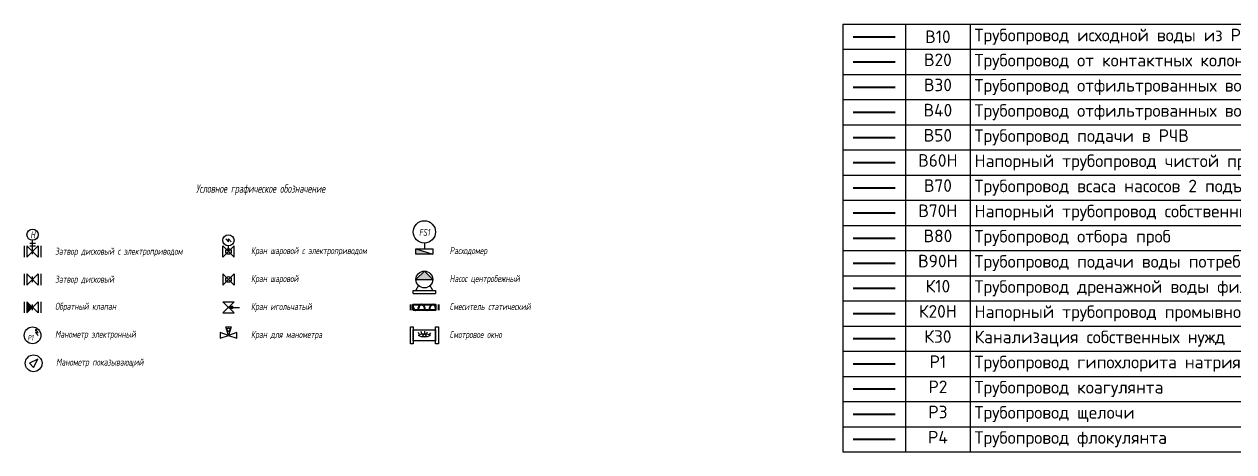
# Model space of a CAD drawing. Header units: millimetres. Extents: x 302652 to 383268, y -10429 to 47971.
# Drawn here: x 312274 to 355499, y -10429 to 4871 of the extents above; entities that cross this region are included whole.
import ezdxf

# ---------------------------------------------------------------- set-up
doc = ezdxf.new("R2010")
doc.units = ezdxf.units.MM
for name, color, linetype in [('1', 7, 'Continuous'), ('2', 7, 'Continuous'), ('Надписи', 200, 'Continuous')]:
    doc.layers.add(name, color=color, linetype=linetype)
for name, color, linetype, lineweight, true_color in [('В10', 7, 'Continuous', 40, 0x3c5000), ('В20', 7, 'Continuous', 40, 0x0a7800), ('В30', 7, 'Continuous', 40, 0x005050), ('В40', 7, 'Continuous', 40, 0x0078aa), ('В50', 7, 'Continuous', 40, 0x3c00fa), ('В60Н', 7, 'Continuous', 40, 0x00befa), ('В70', 7, 'Continuous', 40, 0x00fabe), ('К10', 7, 'Continuous', 40, 0xfabe00), ('К20Н', 7, 'Continuous', 40, 0xaa7850), ('К30', 7, 'Continuous', 40, 0x828200), ('Р1', 7, 'Continuous', 40, 0x7800aa), ('Р2', 7, 'Continuous', 40, 0x961e1e), ('Р3', 7, 'Continuous', 40, 0xd2a0c8), ('Р4', 7, 'Continuous', 40, 0xfa00fa)]:
    doc.layers.add(name, color=color, linetype=linetype, lineweight=lineweight, true_color=true_color)
doc.layers.add('В80', color=7, linetype='Continuous', true_color=0xfa0000)
doc.styles.add('Eskd знаки', font='eskd.shx', dxfattribs={"width": 0.8, "oblique": 10})
doc.styles.add('ISOCPEUR 2.5', font='isocpeur.ttf', dxfattribs={"height": 250})

# ---------------------------------------------------------------- blocks, each defined once
blk = doc.blocks.new('*T38')
at = {"layer": 'Надписи', "color": 0, "linetype": 'ByBlock', "lineweight": -2, "ltscale": 100, "transparency": 16777216}
for p, q in [((0, 0), (23239, 0)), ((0, 0), (0, -15300)), ((2240, 0), (2240, -15300)), ((4552, 0), (4552, -15300)), ((23239, 0), (23239, -15300)), ((0, -900), (23239, -900)), ((0, -1800), (23239, -1800)), ((0, -2700), (23239, -2700)), ((0, -3600), (23239, -3600)), ((0, -4500), (23239, -4500)), ((0, -5400), (23239, -5400)), ((0, -6300), (23239, -6300)), ((0, -7200), (23239, -7200)), ((0, -8100), (23239, -8100)), ((0, -9000), (23239, -9000)), ((0, -9900), (23239, -9900)), ((0, -10800), (23239, -10800)), ((0, -11700), (23239, -11700)), ((0, -12600), (23239, -12600)), ((0, -13500), (23239, -13500)), ((0, -14400), (23239, -14400)), ((0, -15300), (23239, -15300))]:
    blk.add_line(p, q, dxfattribs=at)
at = {"layer": 'Надписи', "color": 0, "ltscale": 100, "transparency": 16777216, "char_height": 450, "style": 'ISOCPEUR 2.5'}
for s, insert, width, attachment_point in [('В10', (3396, -450), 2012.03, 5), ('Трубопровод исходной воды из РСВ', (4702, -450), 18387.25, 4), ('В20', (3396, -1050), 2012.03, 2), ('Трубопровод от контактных колонн к фильтрам 1 ступени', (4702, -1350), 18387.25, 4), ('В30', (3396, -1950), 2012.03, 2), ('Трубопровод отфильтрованных вод к фильтру 2 ступени', (4702, -2250), 18387.25, 4), ('В40', (3396, -2850), 2012.03, 2), ('Трубопровод отфильтрованных вод у фильтру 3 ступени', (4702, -3150), 18387.25, 4), ('В50', (3396, -3750), 2012.03, 2), ('Трубопровод подачи в РЧВ', (4702, -4050), 18387.25, 4), ('В60Н', (3396, -4650), 2012.03, 2), ('Напорный трубопровод чистой промывной воды', (4702, -4950), 18387.25, 4), ('В70', (3396, -5550), 2012.03, 2), ('Трубопровод всаса насосов 2 подъема', (4702, -5850), 18387.25, 4), ('В70Н', (3396, -6450), 2012.03, 2), ('Напорный трубопровод собственных нужд', (4702, -6750), 18387.25, 4), ('В80', (3396, -7350), 2012.03, 2), ('Трубопровод отбора проб', (4702, -7650), 18387.25, 4), ('В90Н', (3396, -8250), 2012.03, 2), ('Трубопровод подачи воды потребителям', (4702, -8550), 18387.25, 4), ('К10', (3396, -9150), 2012.03, 2), ('Трубопровод дренажной воды фильтров', (4702, -9450), 18387.25, 4), ('К20Н', (3396, -10050), 2012.03, 2), ('Напорный трубопровод промывной воды', (4702, -10350), 18387.25, 4), ('К30', (3396, -10950), 2012.03, 2), ('Канализация собственных нужд', (4702, -11250), 18387.25, 4), ('Р1', (3396, -11850), 2012.03, 2), ('Трубопровод гипохлорита натрия', (4702, -12150), 18387.25, 4), ('Р2', (3396, -12750), 2012.03, 2), ('Трубопровод коагулянта', (4702, -13050), 18387.25, 4), ('Р3', (3396, -13650), 2012.03, 2), ('Трубопровод щелочи', (4702, -13950), 18387.25, 4), ('Р4', (3396, -14550), 2012.03, 2), ('Трубопровод флокулянта', (4702, -14850), 18387.25, 4)]:
    blk.add_mtext(s, dxfattribs=dict(at, insert=insert, width=width, attachment_point=attachment_point))

msp = doc.modelspace()

# ---------------------------------------------------------------- hatches: boundary and pattern name
h = msp.add_hatch(color=256)
h.dxf.hatch_style = 1
h.paths.add_polyline_path([(326873, -4262), (326574, -3962), (326275, -4262)])
h = msp.add_hatch(color=256)
h.dxf.hatch_style = 1
h.paths.add_polyline_path([(312374, -5062), (312374, -5462), (312574, -5262)])
at = {"layer": '2', "ltscale": 0.5}
msp.add_hatch(color=256, dxfattribs=at).paths.add_polyline_path([(326274, -3162), (326274, -3362), (326874, -3362)])

# ---------------------------------------------------------------- linework, layer by layer
for p, q in [((312474, -2962), (312674, -2962)), ((312574, -3362), (312574, -2862)), ((319474, -2812), (319574, -2912)), ((319574, -2912), (319574, -2812)), ((319574, -2812), (319674, -2912)), ((312274, -3062), (312274, -3462)), ((312374, -3062), (312374, -3462)), ((312374, -3462), (312774, -3062)), ((312374, -3062), (312774, -3462)), ((312474, -3062), (312674, -3062)), ((312774, -3062), (312774, -3462)), ((312874, -3062), (312874, -3462)), ((319374, -3462), (319374, -3062)), ((319374, -3062), (319774, -3462)), ((319374, -3462), (319774, -3062)), ((319574, -3262), (319574, -3062)), ((319774, -3462), (319774, -3062)), ((312274, -4062), (312274, -4462)), ((312374, -4062), (312374, -4462)), ((312374, -4462), (312774, -4062)), ((312374, -4062), (312774, -4462)), ((312574, -4362), (312574, -4162)), ((312774, -4062), (312774, -4462)), ((312874, -4062), (312874, -4462)), ((319374, -4062), (319374, -4462)), ((319774, -4462), (319374, -4062)), ((319774, -4062), (319374, -4462)), ((319774, -4062), (319774, -4462)), ((326274, -4262), (326874, -4262)), ((326174, -4762), (326174, -4662)), ((326174, -4662), (326974, -4662)), ((326274, -4662), (326374, -4462)), ((326874, -4662), (326774, -4462)), ((326974, -4662), (326974, -4762)), ((312274, -5062), (312274, -5462)), ((312374, -5062), (312374, -5462)), ((312374, -5462), (312774, -5062)), ((312374, -5062), (312774, -5462)), ((312574, -5362), (312574, -5162)), ((312774, -5062), (312774, -5462)), ((312874, -5062), (312874, -5462)), ((319374, -5062), (319774, -5062)), ((319774, -5062), (319374, -5462)), ((319374, -5062), (319774, -5462)), ((326174, -4762), (326974, -4762)), ((319374, -5462), (319774, -5462)), ((319714, -5212), (319574, -5262)), ((319574, -5262), (319714, -5302)), ((319574, -5262), (319966, -5262)), ((319714, -5212), (319714, -5302)), ((319574, -6262), (319474, -5962)), ((319474, -5962), (319674, -5962)), ((319674, -5962), (319574, -6262)), ((312774, -6162), (312674, -6062)), ((312774, -6262), (312674, -6162)), ((312674, -6162), (312774, -6162)), ((319274, -6162), (319274, -6362)), ((319574, -6262), (319274, -6162)), ((319274, -6362), (319574, -6262)), ((319874, -6162), (319574, -6262)), ((319574, -6262), (319874, -6362)), ((319874, -6362), (319874, -6162)), ((312761, -7111), (312461, -7261)), ((312461, -7261), (312611, -7411)), ((312611, -7411), (312761, -7111)), ((312611, -7411), (312761, -7111))]:
    msp.add_line(p, q)
at = {"ltscale": 10}
for q in [(326275, -4262), (326873, -4262)]:
    msp.add_line((326574, -3962), q, dxfattribs=at)
for centre, radius in [((312574, -2662), 200), ((319574, -2862), 200), ((319574, -3262), 100), ((319574, -4262), 100), ((326574, -4262), 300), ((312574, -6262), 300), ((319574, -6062), 56.9), ((312611, -7261), 300)]:
    msp.add_circle(centre, radius)
at = {"layer": '1'}
for p, q in [((312674, -6062), (312724, -6062)), ((312724, -6062), (312674, -6062)), ((312674, -6062), (312674, -6112)), ((312674, -6112), (312724, -6062)), ((326394, -6225), (326359, -6154)), ((326481, -6205), (326461, -6127)), ((326574, -6112), (326574, -6212)), ((326647, -6207), (326686, -6138)), ((326755, -6236), (326803, -6169))]:
    msp.add_line(p, q, dxfattribs=at)
for points in [[(326074, -5962), (326174, -5962), (326174, -6562), (326074, -6562)], [(326974, -5962), (327074, -5962), (327074, -6562), (326974, -6562)], [(326174, -6062), (326974, -6062), (326974, -6462), (326174, -6462)]]:
    msp.add_lwpolyline(points, close=True, dxfattribs=at)
msp.add_circle((326574, -6262), 50, dxfattribs=at)
for centre, radius, start, end in [((326574, -6738), 527, 64.7203, 115.2797), ((326574, -5780), 531, 244.9424, 295.0576)]:
    msp.add_arc(centre, radius, start, end, dxfattribs=at)
at = {"layer": '2', "ltscale": 0.5}
for p, q in [((326574, -2954), (326574, -3162)), ((326274, -3162), (326874, -3362))]:
    msp.add_line(p, q, dxfattribs=at)
msp.add_lwpolyline([(326274, -3162), (326874, -3162), (326874, -3362), (326274, -3362)], close=True, dxfattribs=at)
msp.add_circle((326574, -2562), 400, dxfattribs=at)
at = {"layer": 'В10'}
msp.add_line((341903, 4421), (343403, 4421), dxfattribs=at)
at = {"layer": 'В20'}
msp.add_line((341903, 3521), (343403, 3521), dxfattribs=at)
at = {"layer": 'В20', "color": 7}
for p, q in [((326074, -5162), (326074, -5362)), ((327074, -5162), (327074, -5362))]:
    msp.add_line(p, q, dxfattribs=at)
msp.add_lwpolyline([(326174, -5362), (326174, -5162), (326974, -5162), (326974, -5362)], close=True, dxfattribs=at)
for centre, start, end in [((326474, -5262), 0, 180), ((326874, -5262), 0, 180), ((326274, -5262), 180, 0), ((326674, -5262), 180, 0)]:
    msp.add_arc(centre, 100, start, end, dxfattribs=at)
at = {"layer": 'В30'}
msp.add_line((341903, 2621), (343403, 2621), dxfattribs=at)
at = {"layer": 'В40'}
msp.add_line((341903, 1721), (343403, 1721), dxfattribs=at)
at = {"layer": 'В50'}
msp.add_line((341903, 821), (343403, 821), dxfattribs=at)
at = {"layer": 'В60Н'}
msp.add_line((341903, -79), (343403, -79), dxfattribs=at)
at = {"layer": 'В60Н', "color": 120}
msp.add_line((341903, -3679), (343403, -3679), dxfattribs=at)
at = {"layer": 'В70'}
for p, q in [((341903, -979), (343403, -979)), ((341903, -1879), (343403, -1879))]:
    msp.add_line(p, q, dxfattribs=at)
at = {"layer": 'В80', "lineweight": 40}
msp.add_line((341903, -2779), (343403, -2779), dxfattribs=at)
at = {"layer": 'К10'}
msp.add_line((341903, -4579), (343403, -4579), dxfattribs=at)
at = {"layer": 'К20Н'}
msp.add_line((341903, -5479), (343403, -5479), dxfattribs=at)
at = {"layer": 'К30'}
msp.add_line((341903, -6379), (343403, -6379), dxfattribs=at)
at = {"layer": 'Р1'}
msp.add_line((341903, -7279), (343403, -7279), dxfattribs=at)
at = {"layer": 'Р2'}
msp.add_line((341903, -8179), (343403, -8179), dxfattribs=at)
at = {"layer": 'Р3'}
msp.add_line((341903, -9079), (343403, -9079), dxfattribs=at)
at = {"layer": 'Р4'}
msp.add_line((341903, -9979), (343403, -9979), dxfattribs=at)

# ---------------------------------------------------------------- block references
msp.add_blockref('*T38', (341529, 4871))

# ---------------------------------------------------------------- texts
at = {"layer": '1', "attachment_point": 1, "style": 'Eskd знаки'}
for s, width, gutter_width, heights, insert, char_height in [(' {\\H1.2x;Условное графическое обозначение}', 7988.49, 11.2, [333], (318288, -862), 250), ('Затвор дисковый с электроприводом', 5424.02, 11.2, [0], (313378, -3127), 250), ('Кран шаровой с электроприводом', 5424.02, 11.2, [0], (320378, -3106), 250), ('Расходомер', 5424.02, 11.2, [0], (327478, -3106), 250), ('Затвор дисковый', 5424.02, 11.2, [0], (313378, -4127), 250), ('Кран шаровой', 5424.02, 11.2, [0], (320378, -4106), 250), ('Насос центробежный', 5424.02, 11.2, [0], (327478, -4106), 250), ('Обратный клапан', 5424.02, 11.2, [0], (313378, -5096), 250), ('Кран игольчатый', 5424.02, 11.2, [0], (320378, -5106), 250), ('Смеситель статический', 5424.02, 11.2, [0], (327478, -5106), 250), ('P1', 522.43, 22.5, [0], (312394, -6248), 200), ('Манометр электронный', 5424.02, 11.2, [0], (313378, -6096), 250), ('Кран для манометра', 5424.02, 11.2, [0], (320378, -6106), 250), ('Смотровое окно', 5424.02, 11.2, [0], (327478, -6106), 250), ('Манометр показывающий', 5424.02, 11.2, [0], (313414, -7095), 250)]:
    msp.add_mtext_dynamic_manual_height_columns(s, width=width, gutter_width=gutter_width, heights=heights, dxfattribs=dict(at, insert=insert, char_height=char_height))
at = {"layer": '2', "ltscale": 15, "char_height": 250, "width": 548.04, "attachment_point": 1, "style": 'Eskd знаки'}
for s, insert in [('Н', (312493, -2537)), ('FS1', (326381, -2452))]:
    msp.add_mtext(s, dxfattribs=dict(at, insert=insert))

doc.saveas('drawing.dxf')
